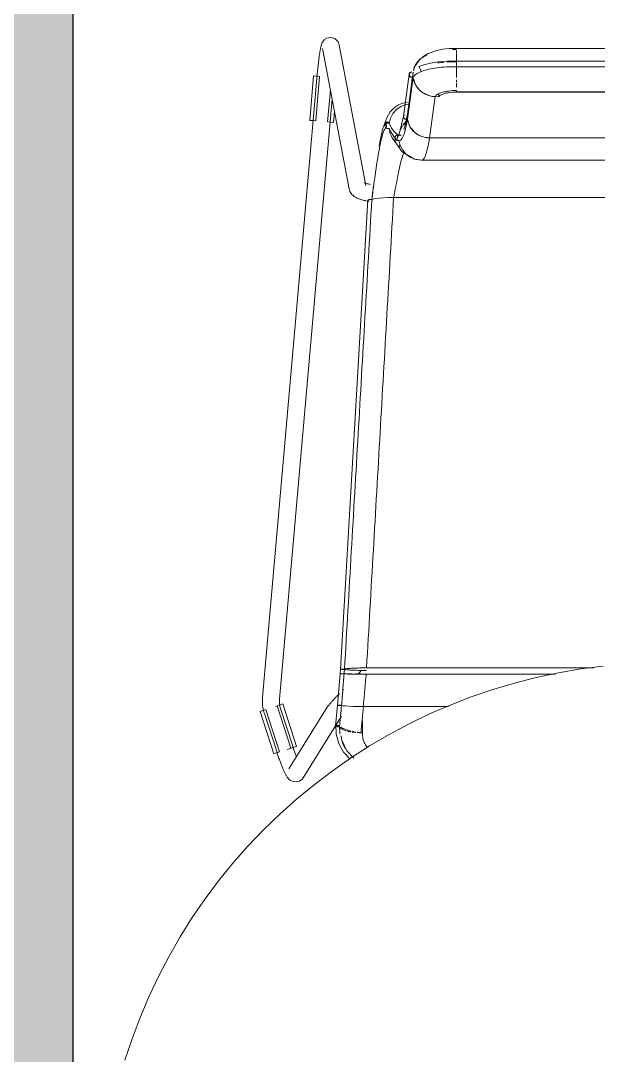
# Model space of a CAD drawing. Header units: millimetres. Extents: x 155927 to 326028, y -36033 to 97293.
# Drawn here: x 170240 to 170648, y 12427 to 13159 of the extents above; entities that cross this region are included whole.
import ezdxf

# ---------------------------------------------------------------- set-up
doc = ezdxf.new("R2010")
doc.units = ezdxf.units.MM
doc.header["$MEASUREMENT"] = 0
for name, color, linetype, lineweight in [('A-WALL-PATT', 7, 'CONTINUOUS', 9), ('I-FURN', 8, 'CONTINUOUS', 9), ('I-WALL', 7, 'CONTINUOUS', 9)]:
    doc.layers.add(name, color=color, linetype=linetype, lineweight=lineweight)

msp = doc.modelspace()

# ---------------------------------------------------------------- hatches: boundary and pattern name
at = {"layer": 'A-WALL-PATT'}
msp.add_hatch(color=256, dxfattribs=at).paths.add_polyline_path([(170218.33, 9369.61), (170276.83, 9369.61), (170276.83, 13505.61), (170174.83, 13505.61), (170174.83, 9369.61)], flags=0)

# ---------------------------------------------------------------- linework, layer by layer
at = {"layer": 'I-FURN'}
for p, q in [((170452.62, 13142.84), (170452.48, 13142.44)), ((170452.79, 13143.27), (170452.62, 13142.84)), ((170453.01, 13143.75), (170452.79, 13143.27)), ((170453.31, 13144.31), (170453.01, 13143.75)), ((170453.79, 13145.01), (170453.31, 13144.31)), ((170454.65, 13145.92), (170453.79, 13145.01)), ((170456.3, 13146.96), (170454.65, 13145.92)), ((170459.06, 13147.44), (170456.3, 13146.96)), ((170461.81, 13146.61), (170459.06, 13147.44)), ((170461.81, 13146.61), (170463.39, 13145.28)), ((170463.39, 13145.28), (170464.14, 13144.2)), ((170464.14, 13144.2), (170464.51, 13143.4)), ((170464.51, 13143.4), (170464.72, 13142.78)), ((170464.72, 13142.78), (170464.86, 13142.27)), ((170450.99, 13135.17), (170450.9, 13134.55)), ((170451.08, 13135.77), (170450.99, 13135.17)), ((170451.17, 13136.36), (170451.08, 13135.77)), ((170451.26, 13136.93), (170451.17, 13136.36)), ((170451.36, 13137.48), (170451.26, 13136.93)), ((170451.45, 13138.01), (170451.36, 13137.48)), ((170451.54, 13138.53), (170451.45, 13138.01)), ((170451.64, 13139.02), (170451.54, 13138.53)), ((170451.73, 13139.5), (170451.64, 13139.02)), ((170451.83, 13139.96), (170451.73, 13139.5)), ((170451.93, 13140.4), (170451.83, 13139.96)), ((170452.03, 13140.83), (170451.93, 13140.4)), ((170452.13, 13141.24), (170452.03, 13140.83)), ((170452.24, 13141.65), (170452.13, 13141.24)), ((170452.36, 13142.04), (170452.24, 13141.65)), ((170452.48, 13142.44), (170452.36, 13142.04)), ((170453.16, 13139.61), (170471.97, 13040.32)), ((170464.86, 13142.27), (170464.95, 13141.85)), ((170483.76, 13042.56), (170464.95, 13141.85)), ((170527.92, 13136.13), (170524.04, 13133.74)), ((170533.97, 13138.25), (170527.92, 13136.13)), ((170538, 13139.04), (170533.97, 13138.25)), ((170542.82, 13139.55), (170538, 13139.04)), ((170547.85, 13139.66), (170542.82, 13139.55)), ((170547.85, 13139.66), (170547.85, 13139.49)), ((170842.71, 13139.66), (170547.85, 13139.66)), ((170547.85, 13139.36), (170547.85, 13139.64)), ((170547.85, 13136.42), (170547.85, 13138.17)), ((170547.85, 13133.56), (170547.85, 13136.14)), ((170450.13, 13128.39), (170450.05, 13127.66)), ((170450.21, 13129.12), (170450.13, 13128.39)), ((170450.29, 13129.83), (170450.21, 13129.12)), ((170450.37, 13130.54), (170450.29, 13129.83)), ((170450.46, 13131.24), (170450.37, 13130.54)), ((170450.54, 13131.93), (170450.46, 13131.24)), ((170450.63, 13132.61), (170450.54, 13131.93)), ((170450.72, 13133.27), (170450.63, 13132.61)), ((170450.81, 13133.92), (170450.72, 13133.27)), ((170450.9, 13134.55), (170450.81, 13133.92)), ((170521.56, 13131.44), (170518.88, 13127.54)), ((170524.88, 13128.1), (170521.42, 13126.94)), ((170524.04, 13133.74), (170521.56, 13131.44)), ((170529.57, 13129.2), (170524.88, 13128.1)), ((170535.19, 13130.04), (170529.57, 13129.2)), ((170541.31, 13130.53), (170535.19, 13130.04)), ((170547.85, 13130.62), (170541.31, 13130.53)), ((170547.85, 13133.41), (170547.85, 13130.38)), ((170547.85, 13130.38), (170547.85, 13133.39)), ((170842.71, 13130.62), (170547.85, 13130.62)), ((170547.85, 13126.77), (170547.85, 13130.62)), ((170547.85, 13130.62), (170547.85, 13130.56)), ((170547.85, 13130.56), (170547.85, 13130.36)), ((170547.85, 13130.36), (170547.85, 13130.05)), ((170547.85, 13130.05), (170547.85, 13129.66)), ((170547.85, 13129.66), (170547.85, 13129.21)), ((170547.85, 13129.21), (170547.85, 13128.72)), ((170547.85, 13128.72), (170547.85, 13128.22)), ((170547.85, 13128.22), (170547.85, 13127.75)), ((170449.68, 13123.77), (170410.73, 12680.44)), ((170449.69, 13123.92), (170449.68, 13123.77)), ((170449.76, 13124.68), (170449.69, 13123.92)), ((170449.83, 13125.43), (170449.76, 13124.68)), ((170449.9, 13126.17), (170449.83, 13125.43)), ((170449.98, 13126.92), (170449.9, 13126.17)), ((170450.05, 13127.66), (170449.98, 13126.92)), ((170514.4, 13121.35), (170510.55, 13091.58)), ((170517.24, 13122.91), (170513.4, 13093.22)), ((170518.88, 13127.54), (170518.78, 13127.35)), ((170521.42, 13126.94), (170523.18, 13123.4)), ((170547.85, 13127.75), (170547.85, 13127.33)), ((170547.85, 13127.33), (170547.85, 13127)), ((170547.85, 13127), (170547.85, 13126.77)), ((170547.85, 13126.69), (170547.85, 13122.88)), ((170547.85, 13122.88), (170547.85, 13126.69)), ((170547.85, 13126.66), (170842.71, 13126.66)), ((170547.85, 13119.13), (170547.85, 13122.69)), ((170444.1, 13088.75), (170446.86, 13120.16)), ((170446.86, 13120.16), (170448.91, 13119.98)), ((170448.34, 13088.38), (170451.1, 13119.79)), ((170448.91, 13119.98), (170450.97, 13119.8)), ((170517.22, 13119.37), (170513.38, 13089.67)), ((170516.79, 13119.38), (170516.47, 13116.94)), ((170547.85, 13115.66), (170547.85, 13117.5)), ((170547.85, 13112.67), (170547.85, 13115.14)), ((170458.76, 13110.11), (170456.78, 13087.63)), ((170535.5, 13107.17), (170535.5, 13105.5)), ((170535.5, 13105.5), (170536.14, 13106.36)), ((170536.14, 13106.36), (170537.49, 13107.15)), ((170537.49, 13107.15), (170539.47, 13107.82)), ((170539.47, 13107.82), (170541.97, 13108.33)), ((170541.97, 13108.33), (170544.82, 13108.65)), ((170544.82, 13108.65), (170547.85, 13108.76)), ((170547.85, 13112.78), (170547.85, 13112.15)), ((170842.71, 13108.82), (170547.85, 13108.82)), ((170547.85, 13108.76), (170842.71, 13108.76)), ((170422.68, 12679.39), (170459.97, 13103.74)), ((170506.99, 13099.74), (170504.79, 13098.36)), ((170509.35, 13100.77), (170506.99, 13099.74)), ((170512, 13099.92), (170508.49, 13098.51)), ((170511.86, 13101.43), (170509.35, 13100.77)), ((170513.28, 13101.58), (170511.86, 13101.43)), ((170512, 13099.91), (170513.75, 13100.28)), ((170513.74, 13100.28), (170512, 13099.92)), ((170528.92, 13076.29), (170532.78, 13105.57)), ((170532.78, 13105.57), (170535.5, 13105.5)), ((170461.01, 13087.26), (170461.71, 13095.16)), ((170501.07, 13094.72), (170498.57, 13090.6)), ((170502.81, 13096.68), (170501.07, 13094.72)), ((170502.92, 13093.51), (170501.18, 13090.19)), ((170504.79, 13098.36), (170502.81, 13096.68)), ((170505.4, 13096.34), (170502.92, 13093.51)), ((170508.49, 13098.51), (170505.4, 13096.34)), ((170510.56, 13091.66), (170507.59, 13080.04)), ((170510.6, 13091.81), (170510.53, 13091.34)), ((170510.53, 13091.34), (170510.6, 13090.88)), ((170510.79, 13092.25), (170510.6, 13091.81)), ((170511.08, 13092.64), (170510.79, 13092.25)), ((170512.15, 13087.71), (170513.52, 13094)), ((170446.15, 13088.57), (170444.1, 13088.75)), ((170448.21, 13088.39), (170446.15, 13088.57)), ((170458.97, 13087.44), (170456.91, 13087.62)), ((170461.01, 13087.26), (170458.97, 13087.44)), ((170498.57, 13090.6), (170495.9, 13082.98)), ((170497.47, 13085.35), (170497.4, 13084.86)), ((170497.4, 13084.86), (170497.46, 13084.37)), ((170497.41, 13084.86), (170497.48, 13085.34)), ((170497.46, 13084.37), (170497.41, 13084.86)), ((170497.65, 13083.92), (170497.46, 13084.37)), ((170497.46, 13084.37), (170497.64, 13083.91)), ((170497.67, 13085.8), (170497.47, 13085.35)), ((170497.48, 13085.34), (170497.67, 13085.8)), ((170497.67, 13085.8), (170497.97, 13086.19)), ((170497.97, 13086.19), (170497.67, 13085.8)), ((170497.97, 13086.19), (170498.36, 13086.5)), ((170498.36, 13086.5), (170497.97, 13086.19)), ((170499.37, 13087.49), (170498.2, 13087.81)), ((170498.2, 13087.81), (170498.4, 13083.96)), ((170498.81, 13086.7), (170498.36, 13086.5)), ((170498.36, 13086.5), (170498.82, 13086.69)), ((170499.31, 13086.77), (170498.81, 13086.7)), ((170498.82, 13086.69), (170499.31, 13086.77)), ((170499.81, 13086.73), (170500.28, 13086.56)), ((170500.28, 13086.56), (170499.81, 13086.73)), ((170501.18, 13090.19), (170500.28, 13086.56)), ((170509.66, 13084.97), (170508.13, 13081.91)), ((170512.39, 13088.18), (170509.88, 13085.3)), ((170510.6, 13090.88), (170510.79, 13090.43)), ((170510.79, 13090.43), (170511.08, 13090.05)), ((170511.08, 13090.05), (170511.47, 13089.75)), ((170511.39, 13085.27), (170512.15, 13087.71)), ((170511.47, 13089.75), (170511.92, 13089.56)), ((170511.92, 13089.56), (170512.41, 13089.48)), ((170512.41, 13089.48), (170512.91, 13089.52)), ((170495.9, 13082.98), (170494.01, 13074.46)), ((170497.64, 13083.91), (170497.93, 13083.51)), ((170497.94, 13083.51), (170497.65, 13083.92)), ((170497.93, 13083.51), (170498.31, 13083.19)), ((170498.31, 13083.2), (170497.94, 13083.51)), ((170498.76, 13082.99), (170498.31, 13083.2)), ((170498.31, 13083.19), (170498.76, 13082.99)), ((170499.25, 13082.9), (170498.76, 13082.99)), ((170498.76, 13082.99), (170499.25, 13082.9)), ((170499.75, 13082.93), (170499.25, 13082.9)), ((170499.25, 13082.9), (170499.75, 13082.92)), ((170500.23, 13083.08), (170499.75, 13082.93)), ((170499.75, 13082.92), (170500.23, 13083.08)), ((170501.02, 13079.47), (170500.23, 13083.08)), ((170500.23, 13083.08), (170501.01, 13079.46)), ((170501.01, 13079.46), (170502.65, 13076.14)), ((170502.66, 13076.14), (170501.02, 13079.47)), ((170502.6, 13076.06), (170501.71, 13077.81)), ((170504.46, 13076.93), (170504.39, 13076.44)), ((170504.4, 13076.44), (170504.46, 13076.93)), ((170504.46, 13076.93), (170504.65, 13077.39)), ((170504.65, 13077.39), (170504.46, 13076.93)), ((170504.94, 13077.8), (170504.65, 13077.39)), ((170504.65, 13077.39), (170504.95, 13077.79)), ((170505.33, 13078.11), (170504.94, 13077.8)), ((170504.95, 13077.79), (170505.33, 13078.11)), ((170505.33, 13078.11), (170505.78, 13078.31)), ((170505.78, 13078.31), (170505.33, 13078.11)), ((170507.59, 13080.04), (170505.42, 13074.72)), ((170506.56, 13078.48), (170505.72, 13074.59)), ((170505.78, 13078.31), (170506.27, 13078.39)), ((170506.27, 13078.39), (170505.78, 13078.31)), ((170506.27, 13078.39), (170506.77, 13078.35)), ((170506.77, 13078.36), (170506.27, 13078.39)), ((170507.24, 13078.19), (170506.77, 13078.36)), ((170506.77, 13078.35), (170507.24, 13078.19)), ((170508.13, 13081.91), (170507.24, 13078.19)), ((170516.01, 13082.91), (170518.49, 13080.17)), ((170518.49, 13080.17), (170521.61, 13078.09)), ((170521.61, 13078.09), (170525.15, 13076.77)), ((170525.15, 13076.77), (170528.92, 13076.29)), ((170494.01, 13074.46), (170493.27, 13070.39)), ((170509.58, 13066.52), (170502.6, 13076.06)), ((170502.65, 13076.14), (170505.05, 13073.3)), ((170505.05, 13073.3), (170502.66, 13076.14)), ((170504.39, 13076.44), (170504.46, 13075.95)), ((170504.46, 13075.95), (170504.4, 13076.44)), ((170504.65, 13075.49), (170504.46, 13075.95)), ((170504.46, 13075.95), (170504.65, 13075.49)), ((170504.95, 13075.09), (170504.65, 13075.49)), ((170504.65, 13075.49), (170504.94, 13075.09)), ((170504.94, 13075.09), (170505.33, 13074.77)), ((170505.33, 13074.77), (170504.95, 13075.09)), ((170505.78, 13074.57), (170505.33, 13074.77)), ((170505.33, 13074.77), (170505.78, 13074.57)), ((170506.27, 13074.49), (170505.78, 13074.57)), ((170505.78, 13074.57), (170506.27, 13074.49)), ((170506.77, 13074.53), (170506.27, 13074.49)), ((170506.27, 13074.49), (170506.77, 13074.52)), ((170507.24, 13074.69), (170506.77, 13074.53)), ((170506.77, 13074.52), (170507.24, 13074.69)), ((170507.24, 13074.69), (170508.13, 13070.97)), ((170509.89, 13067.58), (170508.13, 13070.97)), ((170508.13, 13070.97), (170509.88, 13067.58)), ((170861.64, 13076.29), (170528.92, 13076.29)), ((170528.92, 13076.29), (170861.64, 13076.29)), ((170518.24, 13061.41), (170509.58, 13066.52)), ((170509.88, 13067.58), (170512.39, 13064.7)), ((170512.39, 13064.71), (170509.89, 13067.58)), ((170515.53, 13062.54), (170512.39, 13064.71)), ((170512.39, 13064.7), (170515.53, 13062.53)), ((170518.39, 13061.34), (170515.21, 13062.71)), ((170519.1, 13061.17), (170515.53, 13062.54)), ((170515.53, 13062.53), (170519.1, 13061.17)), ((170523.43, 13060.54), (170518.39, 13061.34)), ((170522.89, 13060.7), (170519.1, 13061.17)), ((170519.1, 13061.17), (170522.89, 13060.7)), ((170867.67, 13060.7), (170522.89, 13060.7)), ((170522.89, 13060.7), (170867.67, 13060.7)), ((170523.43, 13060.54), (170828.23, 13060.54)), ((170471.97, 13040.32), (170472.23, 13039.34)), ((170482.54, 13044.79), (170482.57, 13044.77)), ((170482.57, 13044.77), (170482.64, 13044.73)), ((170482.64, 13044.73), (170482.73, 13044.68)), ((170482.73, 13044.68), (170482.88, 13044.61)), ((170482.88, 13044.61), (170483.07, 13044.52)), ((170483.07, 13044.52), (170483.31, 13044.42)), ((170483.31, 13044.42), (170483.57, 13044.32)), ((170483.57, 13044.32), (170483.88, 13044.22)), ((170483.88, 13044.22), (170484.21, 13044.11)), ((170484.21, 13044.11), (170484.58, 13044)), ((170484.58, 13044), (170484.97, 13043.89)), ((170484.97, 13043.89), (170485.4, 13043.79)), ((170485.4, 13043.79), (170485.84, 13043.68)), ((170485.84, 13043.68), (170486.31, 13043.58)), ((170486.31, 13043.58), (170486.8, 13043.49)), ((170472.23, 13039.34), (170472.59, 13038.44)), ((170472.59, 13038.44), (170473.03, 13037.65)), ((170473.03, 13037.65), (170473.51, 13036.96)), ((170473.51, 13036.96), (170474.02, 13036.37)), ((170474.02, 13036.37), (170474.55, 13035.85)), ((170474.55, 13035.85), (170475.08, 13035.39)), ((170475.08, 13035.39), (170475.61, 13034.99)), ((170475.61, 13034.99), (170476.14, 13034.63)), ((170476.14, 13034.63), (170476.68, 13034.31)), ((170476.68, 13034.31), (170477.22, 13034.02)), ((170477.22, 13034.02), (170477.77, 13033.75)), ((170477.77, 13033.75), (170478.33, 13033.5)), ((170478.33, 13033.5), (170478.9, 13033.26)), ((170478.9, 13033.26), (170479.48, 13033.04)), ((170479.48, 13033.04), (170480.08, 13032.84)), ((170480.08, 13032.84), (170480.68, 13032.64)), ((170488.03, 13032.67), (170488.93, 13033.07)), ((170488.93, 13033.07), (170488.03, 13032.67)), ((170488.93, 13033.07), (170490.67, 13033.43)), ((170490.68, 13033.43), (170488.93, 13033.07)), ((170490.68, 13033.43), (170493.14, 13033.74)), ((170493.17, 13033.74), (170490.68, 13033.43)), ((170493.17, 13033.75), (170496.23, 13033.98)), ((170496.28, 13033.98), (170493.17, 13033.74)), ((170496.27, 13033.98), (170499.75, 13034.13)), ((170499.81, 13034.14), (170496.28, 13033.98)), ((170499.81, 13034.14), (170503.5, 13034.19)), ((170503.58, 13034.19), (170499.81, 13034.14)), ((170886.98, 13034.19), (170503.58, 13034.19)), ((170503.58, 13034.19), (170887.06, 13034.19)), ((170465.88, 12700.57), (170485.16, 13032.48)), ((170480.68, 13032.64), (170481.3, 13032.46)), ((170481.3, 13032.46), (170481.93, 13032.29)), ((170481.93, 13032.29), (170482.57, 13032.12)), ((170482.57, 13032.12), (170483.23, 13031.97)), ((170483.23, 13031.97), (170483.89, 13031.83)), ((170483.89, 13031.83), (170484.57, 13031.69)), ((170484.57, 13031.69), (170485.27, 13031.57)), ((170485.22, 13032.42), (170485.16, 13032.48)), ((170485.17, 13032.48), (170485.23, 13032.42)), ((170485.27, 13031.57), (170485.97, 13031.45)), ((170485.41, 13032.37), (170485.7, 13032.33)), ((170485.7, 13032.33), (170485.41, 13032.37)), ((170485.73, 13032.62), (170485.43, 13032.58)), ((170485.43, 13032.58), (170485.73, 13032.62)), ((170485.7, 13032.33), (170486.08, 13032.29)), ((170486.08, 13032.29), (170485.7, 13032.33)), ((170486.12, 13032.66), (170485.73, 13032.62)), ((170485.73, 13032.62), (170486.11, 13032.66)), ((170486.11, 13032.66), (170486.57, 13032.68)), ((170486.57, 13032.68), (170486.12, 13032.66)), ((170487.06, 13032.69), (170486.57, 13032.68)), ((170486.57, 13032.68), (170487.06, 13032.69)), ((170487.56, 13032.68), (170487.06, 13032.69)), ((170487.06, 13032.69), (170487.56, 13032.68)), ((170488.03, 13032.67), (170487.56, 13032.68)), ((170487.56, 13032.68), (170488.03, 13032.67)), ((170463.78, 12675.01), (170465.6, 12697.21)), ((170465.87, 12700.57), (170465.6, 12697.21)), ((170465.67, 12697.21), (170465.6, 12697.21)), ((170465.6, 12697.21), (170465.67, 12697.21)), ((170465.67, 12697.21), (170465.6, 12697.21)), ((170465.6, 12697.21), (170465.67, 12697.21)), ((170465.86, 12697.2), (170465.67, 12697.21)), ((170465.67, 12697.21), (170465.86, 12697.21)), ((170465.86, 12697.21), (170465.67, 12697.21)), ((170465.67, 12697.21), (170465.85, 12697.2)), ((170465.85, 12697.2), (170466.15, 12697.2)), ((170465.86, 12697.21), (170466.15, 12697.21)), ((170466.15, 12697.21), (170465.86, 12697.21)), ((170466.15, 12697.2), (170465.86, 12697.2)), ((170465.94, 12700.6), (170465.88, 12700.57)), ((170465.88, 12700.57), (170465.94, 12700.54)), ((170466.13, 12700.62), (170465.94, 12700.6)), ((170465.94, 12700.54), (170466.13, 12700.51)), ((170466.42, 12700.64), (170466.13, 12700.62)), ((170466.13, 12700.51), (170466.43, 12700.49)), ((170466.15, 12697.21), (170466.54, 12697.22)), ((170466.53, 12697.22), (170466.15, 12697.21)), ((170466.53, 12697.2), (170466.15, 12697.2)), ((170466.15, 12697.2), (170466.53, 12697.2)), ((170466.8, 12700.66), (170466.42, 12700.64)), ((170466.43, 12700.49), (170466.81, 12700.47)), ((170466.99, 12697.22), (170466.53, 12697.22)), ((170466.98, 12697.2), (170466.53, 12697.2)), ((170466.53, 12697.2), (170466.98, 12697.2)), ((170466.54, 12697.22), (170466.99, 12697.22)), ((170467.25, 12700.67), (170466.8, 12700.66)), ((170466.81, 12700.47), (170467.26, 12700.46)), ((170467.47, 12697.2), (170466.98, 12697.2)), ((170466.98, 12697.2), (170467.47, 12697.2)), ((170466.99, 12697.22), (170467.48, 12697.22)), ((170467.48, 12697.22), (170466.99, 12697.22)), ((170467.74, 12700.68), (170467.25, 12700.67)), ((170467.26, 12700.46), (170467.75, 12700.46)), ((170467.97, 12697.2), (170467.47, 12697.2)), ((170467.47, 12697.2), (170467.97, 12697.2)), ((170467.48, 12697.22), (170467.98, 12697.22)), ((170467.97, 12697.22), (170467.48, 12697.22)), ((170468.24, 12700.68), (170467.74, 12700.68)), ((170467.75, 12700.46), (170468.25, 12700.46)), ((170468.44, 12697.22), (170467.97, 12697.22)), ((170468.44, 12697.2), (170467.97, 12697.2)), ((170467.97, 12697.2), (170468.44, 12697.2)), ((170467.98, 12697.22), (170468.45, 12697.22)), ((170468.71, 12700.67), (170468.24, 12700.68)), ((170468.25, 12700.46), (170468.72, 12700.47)), ((170469.33, 12697.19), (170468.44, 12697.2)), ((170468.44, 12697.2), (170469.32, 12697.19)), ((170469.6, 12700.88), (170468.71, 12700.67)), ((170468.72, 12700.47), (170469.62, 12700.26)), ((170469.32, 12697.19), (170471.07, 12697.17)), ((170471.07, 12697.17), (170469.33, 12697.19)), ((170469.34, 12697.23), (170471.1, 12697.24)), ((170471.09, 12697.24), (170469.34, 12697.23)), ((170471.35, 12701.07), (170469.6, 12700.88)), ((170469.62, 12700.26), (170471.37, 12700.07)), ((170471.07, 12697.17), (170473.58, 12697.16)), ((170473.57, 12697.16), (170471.08, 12697.17)), ((170473.59, 12697.26), (170471.09, 12697.24)), ((170471.1, 12697.24), (170473.59, 12697.26)), ((170473.85, 12701.23), (170471.35, 12701.07)), ((170471.37, 12700.07), (170473.87, 12699.9)), ((170476.71, 12697.15), (170473.58, 12697.16)), ((170473.58, 12697.16), (170476.71, 12697.15)), ((170476.98, 12701.36), (170473.85, 12701.23)), ((170473.87, 12699.9), (170476.99, 12699.78)), ((170480.27, 12697.27), (170476.71, 12697.26)), ((170480.28, 12697.15), (170476.71, 12697.15)), ((170476.71, 12697.15), (170480.28, 12697.15)), ((170476.72, 12697.26), (170480.27, 12697.27)), ((170480.54, 12701.43), (170476.98, 12701.36)), ((170476.99, 12699.78), (170480.54, 12699.7)), ((170480.84, 12699.82), (170478.27, 12697.15)), ((170484.06, 12697.15), (170480.28, 12697.15)), ((170480.28, 12697.15), (170484.06, 12697.15)), ((170484.33, 12701.46), (170480.54, 12701.43)), ((170480.54, 12699.7), (170484.22, 12699.67)), ((170617.8, 12697.15), (170484.06, 12697.15)), ((170484.06, 12697.15), (170617.8, 12697.15)), ((170644.9, 12701.46), (170484.33, 12701.46)), ((170484.33, 12701.46), (170644.9, 12701.46)), ((170620.05, 12698.02), (170604.4, 12694.7)), ((170635.82, 12700.71), (170620.05, 12698.02)), ((170651.69, 12702.77), (170635.82, 12700.71)), ((170588.89, 12690.75), (170573.56, 12686.19)), ((170604.4, 12694.7), (170588.89, 12690.75)), ((170462.95, 12681.13), (170463.37, 12681.59)), ((170463.37, 12681.59), (170463.8, 12682.05)), ((170463.8, 12682.05), (170464.24, 12682.52)), ((170464.24, 12682.52), (170464.69, 12683)), ((170464.69, 12683), (170465.15, 12683.48)), ((170467.5, 12685.97), (170467.99, 12686.47)), ((170573.56, 12686.19), (170558.42, 12681.02)), ((170410.65, 12679.3), (170410.62, 12678.16)), ((170410.62, 12678.16), (170410.63, 12677.02)), ((170410.63, 12677.02), (170410.69, 12675.88)), ((170410.73, 12680.44), (170410.65, 12679.3)), ((170410.69, 12675.88), (170410.8, 12674.74)), ((170410.8, 12674.74), (170410.95, 12673.61)), ((170419.87, 12674.26), (170421.03, 12674.64)), ((170421.13, 12674.67), (170430.82, 12644.66)), ((170421.25, 12674.71), (170423.22, 12675.35)), ((170422.62, 12678.05), (170422.64, 12678.71)), ((170422.63, 12677.39), (170422.62, 12678.05)), ((170422.66, 12676.72), (170422.63, 12677.39)), ((170422.64, 12678.71), (170422.68, 12679.37)), ((170422.73, 12676.07), (170422.66, 12676.72)), ((170422.68, 12679.37), (170422.68, 12679.39)), ((170422.81, 12675.41), (170422.73, 12676.07)), ((170422.93, 12674.76), (170422.81, 12675.41)), ((170423.07, 12674.11), (170422.93, 12674.76)), ((170423.22, 12675.35), (170425.17, 12675.98)), ((170434.86, 12645.97), (170425.17, 12675.98)), ((170456.74, 12674.07), (170456.92, 12674.32)), ((170456.92, 12674.32), (170457.09, 12674.55)), ((170457.09, 12674.55), (170457.27, 12674.77)), ((170457.27, 12674.77), (170457.45, 12675)), ((170457.45, 12675), (170457.64, 12675.23)), ((170457.64, 12675.23), (170457.84, 12675.47)), ((170457.84, 12675.47), (170458.05, 12675.72)), ((170458.05, 12675.72), (170458.28, 12675.99)), ((170458.28, 12675.99), (170458.53, 12676.27)), ((170458.53, 12676.27), (170458.78, 12676.56)), ((170458.78, 12676.56), (170459.06, 12676.87)), ((170459.06, 12676.87), (170459.34, 12677.19)), ((170459.34, 12677.19), (170459.65, 12677.53)), ((170459.65, 12677.53), (170459.96, 12677.88)), ((170459.96, 12677.88), (170460.29, 12678.24)), ((170460.29, 12678.24), (170460.63, 12678.62)), ((170460.63, 12678.62), (170460.99, 12679.01)), ((170460.99, 12679.01), (170461.36, 12679.41)), ((170461.36, 12679.41), (170461.74, 12679.83)), ((170461.74, 12679.83), (170462.13, 12680.25)), ((170462.13, 12680.25), (170462.53, 12680.69)), ((170462.35, 12660.52), (170463.77, 12675.01)), ((170462.53, 12680.69), (170462.95, 12681.13)), ((170463.84, 12675.03), (170463.77, 12675.01)), ((170463.77, 12675.01), (170463.84, 12674.98)), ((170463.78, 12675.01), (170463.84, 12675.03)), ((170463.84, 12674.98), (170463.78, 12675.01)), ((170464.02, 12675.06), (170463.84, 12675.03)), ((170463.84, 12675.03), (170464.03, 12675.06)), ((170463.84, 12674.98), (170464.03, 12674.96)), ((170464.32, 12675.08), (170464.02, 12675.06)), ((170464.03, 12675.06), (170464.32, 12675.08)), ((170464.03, 12674.96), (170464.33, 12674.94)), ((170464.33, 12674.94), (170464.03, 12674.96)), ((170464.33, 12674.94), (170464.71, 12674.92)), ((170464.71, 12674.92), (170464.33, 12674.94)), ((170465.15, 12675.11), (170464.7, 12675.1)), ((170464.7, 12675.1), (170465.15, 12675.11)), ((170464.71, 12674.92), (170465.16, 12674.91)), ((170465.17, 12674.91), (170464.71, 12674.92)), ((170465.64, 12675.11), (170465.15, 12675.11)), ((170465.15, 12675.11), (170465.64, 12675.11)), ((170465.16, 12674.91), (170465.65, 12674.9)), ((170465.66, 12674.9), (170465.17, 12674.91)), ((170466.14, 12675.11), (170465.64, 12675.11)), ((170465.64, 12675.11), (170466.14, 12675.11)), ((170465.65, 12674.9), (170466.15, 12674.91)), ((170466.16, 12674.91), (170465.66, 12674.9)), ((170466.61, 12675.1), (170466.14, 12675.11)), ((170466.14, 12675.11), (170466.61, 12675.1)), ((170466.15, 12674.91), (170466.62, 12674.92)), ((170466.63, 12674.92), (170466.16, 12674.91)), ((170466.62, 12674.92), (170467.51, 12674.72)), ((170467.51, 12674.72), (170466.63, 12674.92)), ((170469.23, 12674.55), (170467.51, 12674.72)), ((170467.51, 12674.72), (170469.25, 12674.54)), ((170471.69, 12674.39), (170469.25, 12674.54)), ((170469.25, 12674.54), (170471.73, 12674.39)), ((170474.76, 12674.28), (170471.72, 12674.39)), ((170471.73, 12674.39), (170474.83, 12674.28)), ((170478.27, 12674.21), (170474.82, 12674.28)), ((170474.83, 12674.28), (170478.26, 12674.21)), ((170478.36, 12674.2), (170482.12, 12674.18)), ((170482, 12674.18), (170478.36, 12674.2)), ((170482.12, 12674.18), (170542.24, 12674.18)), ((170542.24, 12674.18), (170482.12, 12674.18)), ((170543.5, 12675.24), (170528.82, 12668.88)), ((170558.42, 12681.02), (170543.5, 12675.24)), ((170409.02, 12670.76), (170410.97, 12671.39)), ((170418.7, 12640.75), (170409.02, 12670.76)), ((170410.95, 12673.61), (170411.15, 12672.49)), ((170410.97, 12671.39), (170412.94, 12672.03)), ((170411.15, 12672.49), (170411.39, 12671.37)), ((170411.39, 12671.37), (170411.67, 12670.26)), ((170411.67, 12670.26), (170412, 12669.17)), ((170412, 12669.17), (170412.01, 12669.13)), ((170412.01, 12669.13), (170420.73, 12642.31)), ((170422.75, 12642.06), (170413.06, 12672.07)), ((170423.24, 12673.47), (170423.07, 12674.11)), ((170423.43, 12672.84), (170423.24, 12673.47)), ((170432.14, 12646.02), (170423.43, 12672.84)), ((170456.52, 12673.74), (170429.22, 12630.16)), ((170456.52, 12673.74), (170456.74, 12674.07)), ((170462.65, 12660.92), (170466.69, 12667.37)), ((170528.82, 12668.88), (170514.41, 12661.93)), ((170439.39, 12623.79), (170462.42, 12660.55)), ((170462.47, 12661.41), (170462.76, 12654.5)), ((170481.41, 12664.14), (170481.41, 12654.38)), ((170514.41, 12661.93), (170500.29, 12654.41)), ((170462.76, 12654.5), (170464.63, 12647.98)), ((170481.47, 12655.63), (170480.42, 12655.63)), ((170500.29, 12654.41), (170486.48, 12646.33)), ((170432.91, 12645.34), (170430.94, 12644.7)), ((170432.25, 12645.69), (170432.14, 12646.02)), ((170432.48, 12645), (170432.25, 12645.69)), ((170432.71, 12644.31), (170432.48, 12645)), ((170434.86, 12645.97), (170432.91, 12645.34)), ((170464.63, 12647.98), (170468.02, 12641.97)), ((170467.34, 12648.38), (170470.71, 12642.55)), ((170486.48, 12646.33), (170473, 12637.71)), ((170420.66, 12641.38), (170418.7, 12640.75)), ((170422.63, 12642.02), (170420.66, 12641.38)), ((170420.88, 12641.85), (170420.73, 12642.31)), ((170421.12, 12641.11), (170420.88, 12641.85)), ((170421.37, 12640.38), (170421.12, 12641.11)), ((170421.62, 12639.64), (170421.37, 12640.38)), ((170421.87, 12638.92), (170421.62, 12639.64)), ((170422.12, 12638.19), (170421.87, 12638.92)), ((170422.37, 12637.48), (170422.12, 12638.19)), ((170428.24, 12643.83), (170430.72, 12644.63)), ((170432.94, 12643.62), (170432.71, 12644.31)), ((170433.17, 12642.94), (170432.94, 12643.62)), ((170433.41, 12642.27), (170433.17, 12642.94)), ((170433.64, 12641.6), (170433.41, 12642.27)), ((170433.88, 12640.95), (170433.64, 12641.6)), ((170434.11, 12640.3), (170433.88, 12640.95)), ((170434.35, 12639.66), (170434.11, 12640.3)), ((170434.58, 12639.04), (170434.35, 12639.66)), ((170473, 12637.71), (170459.88, 12628.56)), ((170468.02, 12641.97), (170472.77, 12636.82)), ((170470.71, 12642.55), (170475.39, 12637.64)), ((170422.63, 12636.77), (170422.37, 12637.48)), ((170422.88, 12636.07), (170422.63, 12636.77)), ((170423.14, 12635.38), (170422.88, 12636.07)), ((170423.39, 12634.71), (170423.14, 12635.38)), ((170423.65, 12634.04), (170423.39, 12634.71)), ((170423.9, 12633.39), (170423.65, 12634.04)), ((170424.15, 12632.75), (170423.9, 12633.39)), ((170424.4, 12632.12), (170424.15, 12632.75)), ((170424.65, 12631.51), (170424.4, 12632.12)), ((170424.9, 12630.92), (170424.65, 12631.51)), ((170425.14, 12630.34), (170424.9, 12630.92)), ((170425.39, 12629.77), (170425.14, 12630.34)), ((170425.63, 12629.23), (170425.39, 12629.77)), ((170425.86, 12628.7), (170425.63, 12629.23)), ((170426.1, 12628.19), (170425.86, 12628.7)), ((170426.33, 12627.7), (170426.1, 12628.19)), ((170426.56, 12627.23), (170426.33, 12627.7)), ((170426.79, 12626.77), (170426.56, 12627.23)), ((170427.02, 12626.33), (170426.79, 12626.77)), ((170427.25, 12625.91), (170427.02, 12626.33)), ((170427.48, 12625.5), (170427.25, 12625.91)), ((170427.72, 12625.1), (170427.48, 12625.5)), ((170427.96, 12624.7), (170427.72, 12625.1)), ((170428.21, 12624.32), (170427.96, 12624.7)), ((170428.49, 12623.93), (170428.21, 12624.32)), ((170428.8, 12623.52), (170428.49, 12623.93)), ((170429.17, 12623.1), (170428.8, 12623.52)), ((170429.64, 12622.63), (170429.17, 12623.1)), ((170438.49, 12622.66), (170439.39, 12623.79)), ((170459.88, 12628.56), (170447.14, 12618.88)), ((170430.27, 12622.11), (170429.64, 12622.63)), ((170431.18, 12621.55), (170430.27, 12622.11)), ((170432.56, 12621.03), (170431.18, 12621.55)), ((170434.53, 12620.85), (170432.56, 12621.03)), ((170436.76, 12621.44), (170434.53, 12620.85)), ((170447.14, 12618.88), (170434.79, 12608.71)), ((170438.49, 12622.66), (170436.76, 12621.44)), ((170434.79, 12608.71), (170422.86, 12598.05)), ((170422.86, 12598.05), (170411.36, 12586.92)), ((170411.36, 12586.92), (170400.32, 12575.34)), ((170400.32, 12575.34), (170389.75, 12563.33)), ((170389.75, 12563.33), (170379.67, 12550.91)), ((170379.67, 12550.91), (170370.1, 12538.09)), ((170370.1, 12538.09), (170361.04, 12524.9)), ((170361.04, 12524.9), (170352.52, 12511.36)), ((170352.52, 12511.36), (170344.55, 12497.49)), ((170344.55, 12497.49), (170337.14, 12483.31)), ((170337.14, 12483.31), (170330.3, 12468.84)), ((170330.3, 12468.84), (170324.05, 12454.12)), ((170324.05, 12454.12), (170318.39, 12439.15)), ((170318.39, 12439.15), (170313.33, 12423.97))]:
    msp.add_line(p, q, dxfattribs=at)
for centre, major_axis, ratio, start_param, end_param in [((170547.85, 13135.38), (-12.4, 0), 0.287441, 4.712389, 4.932602), ((170547.85, 13123.91), (0, 15.75), 0.000004, 2.669107, 2.851347), ((170512.5, 13091.35), (1.96, 0), 0.955139, 2.379629, 4.923331), ((170529.05, 13091.36), (15.78, 0), 0.955139, 3.254129, 3.495629), ((170529.05, 13091.36), (15.78, 0), 0.955139, 3.495799, 3.737346), ((170529.05, 13091.36), (15.78, 0), 0.955139, 3.737469, 4.704147)]:
    msp.add_ellipse(centre, major_axis=major_axis, ratio=ratio, start_param=start_param, end_param=end_param, dxfattribs=at)
for points in [[(170543.25, 13139.38), (170544.72, 13139.51), (170546.28, 13139.58), (170547.85, 13139.57)], [(170534.7, 13129.41), (170536.11, 13129.59), (170537.56, 13129.76), (170539.04, 13129.87)], [(170541.25, 13129.99), (170543.44, 13130.1), (170545.63, 13130.13), (170547.85, 13130.09)], [(170517.42, 13119.36), (170517.78, 13120.09), (170519.09, 13121.5), (170521.55, 13122.76), (170523.01, 13123.33)], [(170517.69, 13124.25), (170517.85, 13124.93), (170518.05, 13125.6), (170518.3, 13126.26)], [(170517.22, 13119.37), (170517.37, 13118.13), (170517.95, 13115.75), (170519.71, 13112.41), (170522.24, 13109.58), (170525.39, 13107.39), (170528.99, 13105.97), (170531.49, 13105.61), (170532.78, 13105.57)], [(170519.2, 13113.86), (170518.51, 13115.12), (170518.1, 13116.48), (170517.77, 13117.87)], [(170521.54, 13110.67), (170521, 13111.24), (170520.46, 13111.84), (170520.06, 13112.49)], [(170529.25, 13106.12), (170528.02, 13106.45), (170525.69, 13107.42), (170523.38, 13108.78), (170522.38, 13109.6)], [(170533.03, 13105.58), (170533.16, 13106.14), (170534.1, 13107.24), (170537.43, 13108.64), (170542.22, 13109.6), (170545.96, 13109.86), (170547.85, 13109.89)], [(170547.02, 13108.81), (170544.24, 13108.76), (170541.69, 13108.4), (170539.48, 13107.87)], [(170507.24, 13074.69), (170508.26, 13074.14), (170510.31, 13076.11), (170512.35, 13084.17), (170513.38, 13089.67)], [(170510.77, 13082.35), (170511.43, 13084.24), (170512.09, 13087.05), (170512.75, 13090.09)], [(170507.24, 13078.19), (170507.78, 13077.9), (170508.33, 13078.04), (170508.87, 13078.61)], [(170507.63, 13070.22), (170507.68, 13070.69), (170507.74, 13071.16), (170507.8, 13071.62)], [(170522.89, 13060.7), (170523.07, 13060.6), (170523.25, 13060.55), (170523.43, 13060.54)], [(170488.05, 13032.68), (170488.44, 13035.8), (170488.84, 13038.96), (170489.23, 13042.08)], [(170493.92, 12867.95), (170497.11, 12923.41), (170500.31, 12978.83), (170503.5, 13034.19)], [(170488.03, 13032.67), (170484.81, 12977.43), (170478.37, 12866.83), (170471.93, 12756.07), (170468.71, 12700.67)], [(170484.33, 12701.46), (170487.52, 12756.99), (170490.72, 12812.52), (170493.92, 12867.95)], [(170468.72, 12700.47), (170468.12, 12700.45), (170466.61, 12700.45), (170465.87, 12700.53), (170465.87, 12700.57)], [(170468.44, 12697.2), (170468.14, 12693.48), (170467.53, 12686.05), (170466.93, 12678.62), (170466.63, 12674.92)], [(170468.44, 12697.2), (170468.48, 12697.78), (170468.57, 12698.93), (170468.66, 12700.09), (170468.71, 12700.67)], [(170468.45, 12697.22), (170468.49, 12697.76), (170468.58, 12698.84), (170468.67, 12699.93), (170468.72, 12700.47)], [(170483.03, 12685.65), (170483.38, 12689.48), (170483.72, 12693.31), (170484.06, 12697.15)], [(170482, 12674.18), (170482.35, 12678), (170482.69, 12681.82), (170483.03, 12685.65)], [(170465.9, 12667.38), (170466.14, 12669.87), (170466.38, 12672.39), (170466.62, 12674.92)], [(170465.9, 12668.02), (170466.13, 12670.3), (170466.36, 12672.6), (170466.59, 12674.91)], [(170480.42, 12655.63), (170480.68, 12658.65), (170481.22, 12664.79), (170481.81, 12671.04), (170482.12, 12674.18)], [(170462.53, 12661.26), (170462.57, 12661.22), (170462.7, 12661.13), (170462.99, 12660.99), (170463.38, 12660.88), (170463.84, 12660.78), (170464.33, 12660.72), (170464.83, 12660.68), (170465.14, 12660.69), (170465.29, 12660.69)], [(170465.19, 12659.96), (170465.4, 12662.12), (170465.61, 12664.31), (170465.82, 12666.51)], [(170467.74, 12657.79), (170467.04, 12658.12), (170465.9, 12658.82), (170465.33, 12659.57), (170465.19, 12659.96)], [(170466.2, 12659.61), (170466.61, 12659.28), (170467.13, 12658.96), (170467.77, 12658.65)], [(170465.23, 12659.13), (170465.24, 12658.23), (170465.3, 12657.33), (170465.41, 12656.44)], [(170465.53, 12654.68), (170465.34, 12655.91), (170465.3, 12657.17), (170465.3, 12658.43)], [(170468.02, 12658.53), (170468.65, 12658.24), (170469.4, 12657.96), (170470.22, 12657.7)], [(170470.17, 12656.91), (170469.44, 12657.11), (170468.8, 12657.35), (170468.2, 12657.59)], [(170470.64, 12657.54), (170471.44, 12657.29), (170472.32, 12657.06), (170473.24, 12656.84)], [(170473.22, 12656.23), (170472.38, 12656.37), (170471.57, 12656.54), (170470.83, 12656.72)], [(170473.9, 12656.69), (170474.54, 12656.55), (170475.21, 12656.41), (170475.89, 12656.29)], [(170476.71, 12655.79), (170475.81, 12655.87), (170474.92, 12655.97), (170474.07, 12656.09)], [(170477.58, 12656.04), (170478.06, 12655.98), (170478.53, 12655.92), (170479.01, 12655.87)], [(170480.42, 12655.63), (170479.47, 12655.63), (170478.55, 12655.67), (170477.64, 12655.72)], [(170481.42, 12654.11), (170481.41, 12654.61), (170481.42, 12655.12), (170481.47, 12655.63)]]:
    msp.add_open_spline(points, degree=3, dxfattribs=at)
for points, knots in [([(170522.35, 13132.17), (170521.4, 13131.38), (170519.73, 13129.57), (170518.13, 13126.75), (170517.67, 13124.84), (170517.51, 13124.1)], [0.5, 0.5, 0.5, 0.5, 0.6666667, 0.8333333, 0.9365189, 0.9365189, 0.9365189, 0.9365189]), ([(170526.99, 13134.82), (170526.47, 13134.63), (170525.12, 13134.07), (170523.87, 13133.33), (170523.14, 13132.8)], [0.260519, 0.260519, 0.260519, 0.260519, 0.3333333, 0.4544474, 0.4544474, 0.4544474, 0.4544474]), ([(170516.37, 13122.96), (170516.22, 13122.96), (170516, 13122.94), (170515.71, 13122.87), (170515.44, 13122.78), (170515.13, 13122.59), (170514.81, 13122.31), (170514.57, 13121.95), (170514.44, 13121.6), (170514.39, 13121.29), (170514.39, 13121.01), (170514.42, 13120.75), (170514.49, 13120.5), (170514.61, 13120.24), (170514.8, 13119.94), (170515.12, 13119.61), (170515.52, 13119.37), (170515.87, 13119.26), (170516.13, 13119.21), (170516.29, 13119.19), (170516.37, 13119.19)], [0.1111111, 0.1111111, 0.1111111, 0.1111111, 0.1666667, 0.1944444, 0.2222222, 0.2777778, 0.3333333, 0.3888889, 0.4444444, 0.4791667, 0.5138889, 0.5486111, 0.5833333, 0.6180556, 0.6527778, 0.7222222, 0.7916667, 0.8263889, 0.8611111, 0.8888889, 0.8888889, 0.8888889, 0.8888889]), ([(170515.97, 13119.28), (170515.85, 13119.32), (170515.62, 13119.42), (170515.21, 13119.7), (170514.75, 13120.24), (170514.5, 13121.11), (170514.73, 13121.9), (170515.12, 13122.41), (170515.51, 13122.7), (170515.96, 13122.89), (170516.29, 13122.93), (170516.46, 13122.94)], [-0.8125, -0.8125, -0.8125, -0.8125, -0.765625, -0.71875, -0.625, -0.5, -0.375, -0.3125, -0.25, -0.1875, -0.125, -0.125, -0.125, -0.125]), ([(170523.18, 13123.4), (170524.61, 13123.94), (170527.94, 13124.94), (170534, 13126.03), (170540.86, 13126.66), (170545.51, 13126.74), (170547.85, 13126.69)], [0.3397465, 0.3397465, 0.3397465, 0.3397465, 0.5, 0.6666667, 0.8333333, 0.9999948, 0.9999948, 0.9999948, 0.9999948]), ([(170488.03, 13032.67), (170489.05, 13040.22), (170491.08, 13055.43), (170494.13, 13073.87), (170496.57, 13082.17), (170497.99, 13083.76), (170498.4, 13083.96)], [0, 0, 0, 0, 0.25, 0.5, 0.75, 0.8499411, 0.8499411, 0.8499411, 0.8499411]), ([(170496.51, 13084.35), (170496.74, 13084.98), (170498, 13087.89), (170499.25, 13088.12), (170500.28, 13086.56)], [0.6929173, 0.6929173, 0.6929173, 0.6929173, 0.75, 1, 1, 1, 1]), ([(170500.28, 13086.56), (170501.44, 13084.16), (170503.53, 13080.73), (170505.62, 13078.95), (170506.56, 13078.48)], [0, 0, 0, 0, 0.5, 0.9025383, 0.9025383, 0.9025383, 0.9025383]), ([(170500.23, 13083.08), (170501.4, 13080.67), (170503.02, 13078.01), (170504.65, 13076.34), (170505.11, 13075.95)], [0, 0, 0, 0, 0.5, 0.6963068, 0.6963068, 0.6963068, 0.6963068]), ([(170523.43, 13060.54), (170524.25, 13060.54), (170526.09, 13062.93), (170527.92, 13070.57), (170528.92, 13076.29)], [0.0892847, 0.0892847, 0.0892847, 0.0892847, 0.5, 1, 1, 1, 1]), ([(170503.58, 13034.19), (170504.55, 13039.58), (170506.5, 13050.36), (170508.93, 13061.08), (170510.39, 13065.32), (170510.88, 13066.47)], [0, 0, 0, 0, 0.25, 0.5, 0.625, 0.625, 0.625, 0.625]), ([(170465.87, 12700.57), (170465.87, 12700.59), (170466.01, 12700.61), (170466.4, 12700.65), (170466.79, 12700.66), (170467.24, 12700.67), (170467.74, 12700.68), (170468.24, 12700.68), (170468.56, 12700.67), (170468.71, 12700.67)], [-0.498493, -0.498493, -0.498493, -0.498493, -0.375, -0.3125, -0.25, -0.1875, -0.125, -0.0625, 0, 0, 0, 0]), ([(170468.44, 12697.22), (170468.14, 12693.53), (170467.7, 12688.19), (170467.25, 12682.86), (170467.12, 12681.21)], [0, 0, 0, 0, 0.5, 0.7233886, 0.7233886, 0.7233886, 0.7233886]), ([(170468.71, 12700.67), (170468.99, 12700.81), (170470.37, 12701.02), (170473.73, 12701.24), (170476.9, 12701.37), (170480.5, 12701.44), (170483.05, 12701.46), (170484.33, 12701.46)], [-1, -1, -1, -1, -0.666667, -0.5, -0.333333, -0.166667, 0, 0, 0, 0]), ([(170484.22, 12699.67), (170481.7, 12699.68), (170477.93, 12699.73), (170473.75, 12699.9), (170470.4, 12700.12), (170469.01, 12700.32), (170468.72, 12700.47)], [-0.996036, -0.996036, -0.996036, -0.996036, -0.6666667, -0.5, -0.3333333, 0, 0, 0, 0]), ([(170465.19, 12659.96), (170465.04, 12659.94), (170464.76, 12659.91), (170464.33, 12659.89), (170463.96, 12659.9), (170463.67, 12659.93), (170463.4, 12659.96), (170463.15, 12660.01), (170462.92, 12660.07), (170462.73, 12660.14), (170462.53, 12660.24), (170462.43, 12660.32), (170462.4, 12660.37)], [0, 0, 0, 0, 0.0555556, 0.1111111, 0.1666667, 0.1944444, 0.2222222, 0.2777778, 0.3055556, 0.3333333, 0.3888889, 0.4444444, 0.4444444, 0.4444444, 0.4444444]), ([(170469.39, 12644.5), (170468.82, 12645.39), (170467.16, 12648.21), (170466.55, 12651.32), (170466.26, 12653.46)], [0.591443, 0.591443, 0.591443, 0.591443, 0.6666667, 0.8236682, 0.8236682, 0.8236682, 0.8236682]), ([(170466.26, 12652.35), (170466.66, 12651.01), (170467.39, 12649.05), (170468.39, 12647.22), (170468.74, 12646.65)], [0.2297626, 0.2297626, 0.2297626, 0.2297626, 0.3333333, 0.3824546, 0.3824546, 0.3824546, 0.3824546]), ([(170484.58, 12645.73), (170483.81, 12646.64), (170481.88, 12649.64), (170481.25, 12653.24), (170481.47, 12655.63)], [0.5, 0.5, 0.5, 0.5, 0.6666667, 1, 1, 1, 1])]:
    msp.add_open_spline(points, degree=3, knots=knots, dxfattribs=at)
at = {"layer": 'I-WALL', "lineweight": 30}
msp.add_line((170276.83, 9369.61), (170276.83, 13505.61), dxfattribs=at)

doc.saveas('drawing.dxf')
